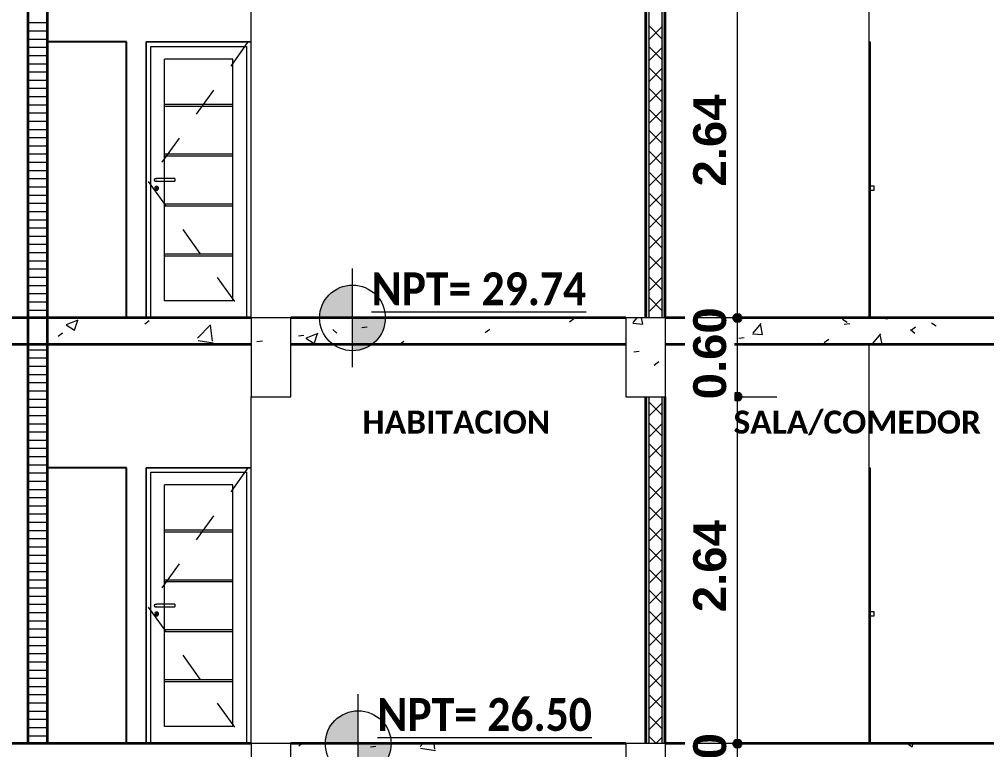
# Model space of a CAD drawing. Header units: metres. Extents: x -144 to 1000, y -717 to 29.
# Drawn here: x 228.05 to 235.41, y -629.91 to -624.35 of the extents above; entities that cross this region are included whole.
import ezdxf

# ---------------------------------------------------------------- set-up
doc = ezdxf.new("R2010")
doc.units = ezdxf.units.M
doc.linetypes.add('Trazo', pattern=[0.45, 0.225, -0.225])
doc.layers.get('0').update_dxf_attribs({"color": 1})
for name, color, linetype, lineweight in [('A-ANNO-DIMS', 1, 'Continuous', 9), ('A-DETL-GENF', 1, 'Continuous', 9), ('A-DETL-THIN', 1, 'Continuous', 9), ('A-DOOR', 1, 'Continuous', 9), ('A-DOOR-FRAM', 1, 'Continuous', 9), ('A-DOOR-HDLN', 1, 'Trazo', 20), ('A-FLOR', 2, 'Continuous', 9), ('A-FLOR-PATT', 8, 'Continuous', 50), ('A-GENM', 1, 'Continuous', 9), ('A-WALL', 4, 'Continuous', 9), ('G-ANNO-DIMS', 1, 'Continuous', 9), ('G-ANNO-TEXT', 2, 'Continuous', 9), ('G-IMPT', 1, 'Continuous', 9), ('I-FURN', 2, 'Continuous', 9), ('S-COLS', 7, 'Continuous', 9)]:
    doc.layers.add(name, color=color, linetype=linetype, lineweight=lineweight)
doc.layers.add('A-WALL-PATT', color=7, linetype='Continuous', lineweight=35, true_color=0x9c9c9c)
doc.styles.add('Arial Black_B', font='ariblk.ttf', dxfattribs={"width": 0.9, "height": 0.1875})
doc.styles.add('Calibri_B', font='calibrib.ttf', dxfattribs={"height": 0.165})
doc.styles.add('Calibri_B_1', font='calibrib.ttf', dxfattribs={"height": 0.135})

# ---------------------------------------------------------------- blocks, each defined once
blk = doc.blocks.new('JUEGO DE SALA 3 - SALA 3_dwg-332581-L1')
at = {"layer": 'G-IMPT'}
for p, q in [((13.6745, 13.54), (13.7179, 13.54)), ((13.6836, 13.54), (13.6841, 13.54)), ((13.6878, 13.54), (13.7269, 13.54)), ((14.3029, 13.54), (13.7179, 13.54)), ((14.3299, 13.54), (13.7269, 13.54)), ((13.8443, 13.54), (13.8633, 13.54)), ((14.0983, 13.54), (14.0995, 13.54)), ((14.1905, 13.54), (15.466, 13.54)), ((14.2424, 13.54), (15.5731, 13.54)), ((14.2469, 13.54), (14.2461, 13.54)), ((14.3029, 13.54), (14.3447, 13.54)), ((14.3349, 13.54), (14.3364, 13.54)), ((14.3805, 13.54), (14.3757, 13.54)), ((14.4141, 13.54), (14.4093, 13.54)), ((14.4382, 13.54), (14.4334, 13.54)), ((14.4388, 13.54), (14.434, 13.54)), ((14.446, 13.54), (14.4413, 13.54)), ((14.4478, 13.54), (14.443, 13.54)), ((14.4479, 13.54), (14.4432, 13.54)), ((14.4433, 13.54), (14.448, 13.54)), ((14.4552, 13.54), (14.4504, 13.54)), ((14.5245, 13.54), (14.5292, 13.54)), ((14.5339, 13.54), (14.5291, 13.54)), ((14.712, 13.54), (14.7073, 13.54)), ((14.7372, 13.54), (14.7325, 13.54)), ((14.9046, 13.54), (14.8998, 13.54)), ((15.0645, 13.54), (15.0597, 13.54)), ((15.2754, 13.54), (15.2708, 13.54)), ((15.3635, 13.54), (15.3608, 13.54)), ((15.3663, 13.54), (15.3616, 13.54)), ((15.3848, 13.54), (15.38, 13.54)), ((15.399, 13.54), (15.3943, 13.54)), ((15.4175, 13.54), (15.4127, 13.54)), ((15.4448, 13.54), (15.44, 13.54)), ((15.5112, 13.54), (15.5065, 13.54)), ((15.526, 13.54), (15.5213, 13.54)), ((15.5444, 13.54), (15.5397, 13.54))]:
    blk.add_line(p, q, dxfattribs=at)
at = {"layer": 'G-IMPT', "flags": 128}
for points in [[(14.0809, 13.54), (14.1185, 13.54), (14.1571, 13.54), (14.1846, 13.54), (14.2016, 13.54), (14.2193, 13.54), (14.2265, 13.54), (14.2303, 13.54)], [(14.081, 13.54), (14.1186, 13.54), (14.1572, 13.54), (14.1847, 13.54), (14.2016, 13.54), (14.2194, 13.54), (14.2266, 13.54), (14.2304, 13.54)], [(14.2274, 13.54), (14.1385, 13.54), (14.0818, 13.54)], [(14.2268, 13.54), (14.1738, 13.54), (14.1209, 13.54), (14.1082, 13.54), (14.0819, 13.54)], [(14.2328, 13.54), (14.1807, 13.54), (14.1608, 13.54), (14.1239, 13.54), (14.082, 13.54)], [(14.2285, 13.54), (14.1243, 13.54), (14.082, 13.54)], [(14.2242, 13.54), (14.1166, 13.54), (14.0823, 13.54)], [(14.0837, 13.54), (14.1137, 13.54), (14.1569, 13.54), (14.1912, 13.54), (14.2268, 13.54)], [(14.2705, 13.54), (14.2686, 13.54), (14.2688, 13.54), (14.2703, 13.54), (14.2677, 13.54), (14.2663, 13.54), (14.2658, 13.54), (14.2654, 13.54)], [(14.2805, 13.54), (14.2786, 13.54), (14.281, 13.54), (14.2791, 13.54), (14.2797, 13.54), (14.278, 13.54)], [(14.2831, 13.54), (14.2855, 13.54), (14.2798, 13.54)], [(14.2996, 13.54), (14.299, 13.54), (14.2958, 13.54), (14.2951, 13.54), (14.2899, 13.54)], [(14.3088, 13.54), (14.3069, 13.54), (14.3071, 13.54), (14.3087, 13.54), (14.306, 13.54), (14.3047, 13.54), (14.3042, 13.54), (14.3037, 13.54)], [(14.3189, 13.54), (14.3169, 13.54), (14.3193, 13.54), (14.3174, 13.54), (14.3181, 13.54), (14.3164, 13.54)], [(14.3215, 13.54), (14.3239, 13.54), (14.3181, 13.54)], [(14.3379, 13.54), (14.3373, 13.54), (14.3341, 13.54), (14.3335, 13.54), (14.3282, 13.54)], [(14.3482, 13.54), (14.3505, 13.54), (14.3519, 13.54)], [(14.3719, 13.54), (14.3651, 13.54), (14.3622, 13.54)], [(14.3812, 13.54), (14.3764, 13.54), (14.3749, 13.54)], [(14.3922, 13.54), (14.3936, 13.54), (14.3878, 13.54), (14.3886, 13.54), (14.3872, 13.54)], [(14.4088, 13.54), (14.4017, 13.54), (14.4012, 13.54), (14.3997, 13.54), (14.3961, 13.54)], [(14.4177, 13.54), (14.4201, 13.54), (14.4144, 13.54)], [(14.4362, 13.54), (14.4324, 13.54), (14.4346, 13.54)], [(14.4468, 13.54), (14.4492, 13.54), (14.4435, 13.54)], [(14.4693, 13.54), (14.4573, 13.54), (14.4553, 13.54)], [(14.4701, 13.54), (14.4695, 13.54), (14.4663, 13.54), (14.4656, 13.54), (14.4604, 13.54)], [(14.4877, 13.54), (14.4858, 13.54), (14.4881, 13.54), (14.4863, 13.54), (14.4869, 13.54), (14.4852, 13.54)], [(14.5224, 13.54), (14.5205, 13.54), (14.5207, 13.54), (14.5223, 13.54), (14.5196, 13.54), (14.5182, 13.54), (14.5178, 13.54), (14.5173, 13.54)], [(14.5402, 13.54), (14.5331, 13.54), (14.5312, 13.54), (14.5281, 13.54), (14.5267, 13.54), (14.5254, 13.54), (14.5254, 13.54)], [(14.5478, 13.54), (14.5429, 13.54), (14.5415, 13.54)], [(14.5554, 13.54), (14.5589, 13.54), (14.5624, 13.54), (14.5632, 13.54), (14.5605, 13.54)], [(14.5745, 13.54), (14.5758, 13.54), (14.5803, 13.54), (14.575, 13.54), (14.5758, 13.54), (14.5753, 13.54)], [(14.5923, 13.54), (14.589, 13.54), (14.5862, 13.54), (14.5842, 13.54), (14.5817, 13.54)], [(14.6186, 13.54), (14.6209, 13.54), (14.6224, 13.54)], [(14.6424, 13.54), (14.6355, 13.54), (14.6326, 13.54)], [(14.6787, 13.54), (14.6768, 13.54), (14.677, 13.54), (14.6785, 13.54), (14.6759, 13.54), (14.6745, 13.54), (14.6741, 13.54), (14.6736, 13.54)], [(14.6965, 13.54), (14.6894, 13.54), (14.6875, 13.54), (14.6844, 13.54), (14.683, 13.54), (14.6817, 13.54), (14.6817, 13.54)], [(14.7117, 13.54), (14.7152, 13.54), (14.7187, 13.54), (14.7195, 13.54), (14.7168, 13.54)], [(14.7491, 13.54), (14.7504, 13.54), (14.755, 13.54), (14.7496, 13.54), (14.7504, 13.54), (14.7499, 13.54)], [(14.7666, 13.54), (14.7595, 13.54), (14.759, 13.54), (14.7575, 13.54), (14.7539, 13.54)], [(14.7941, 13.54), (14.7902, 13.54), (14.7924, 13.54)], [(14.8305, 13.54), (14.8318, 13.54), (14.8364, 13.54), (14.8311, 13.54), (14.8318, 13.54), (14.8314, 13.54)], [(14.854, 13.54), (14.8564, 13.54), (14.8507, 13.54)], [(14.8949, 13.54), (14.893, 13.54), (14.8953, 13.54), (14.8935, 13.54), (14.8941, 13.54), (14.8924, 13.54)], [(14.9296, 13.54), (14.9277, 13.54), (14.9279, 13.54), (14.9295, 13.54), (14.9268, 13.54), (14.9254, 13.54), (14.925, 13.54), (14.9245, 13.54)], [(14.9729, 13.54), (14.9763, 13.54), (14.9799, 13.54), (14.9806, 13.54), (14.978, 13.54)], [(15.0112, 13.54), (15.0126, 13.54), (15.0068, 13.54), (15.0076, 13.54), (15.0062, 13.54)], [(15.0396, 13.54), (15.0377, 13.54), (15.0379, 13.54), (15.0395, 13.54), (15.0368, 13.54), (15.0355, 13.54), (15.035, 13.54), (15.0346, 13.54)], [(15.0727, 13.54), (15.0761, 13.54), (15.0797, 13.54), (15.0804, 13.54), (15.0777, 13.54)], [(15.124, 13.54), (15.1221, 13.54), (15.1223, 13.54), (15.1238, 13.54), (15.1212, 13.54), (15.1198, 13.54), (15.1193, 13.54), (15.1189, 13.54)], [(15.1883, 13.54), (15.1918, 13.54), (15.1953, 13.54), (15.1961, 13.54), (15.1934, 13.54)], [(15.2927, 13.54), (15.2921, 13.54), (15.2889, 13.54), (15.2883, 13.54), (15.283, 13.54)], [(15.3146, 13.54), (15.3159, 13.54), (15.3101, 13.54), (15.3109, 13.54), (15.3095, 13.54)]]:
    blk.add_lwpolyline(points, dxfattribs=at)
blk = doc.blocks.new('ololo')
at = {"layer": 'A-ANNO-DIMS', "lineweight": 25, "true_color": 0x008000}
h = blk.add_hatch(color=96, dxfattribs=at)
edge = h.paths.add_edge_path()
edge.add_arc((233.5109, -626.6254), 0.0312, 0, 360)
h = blk.add_hatch(color=96, dxfattribs=at)
edge = h.paths.add_edge_path()
edge.add_arc((233.5109, -627.2254), 0.0312, 0, 360)
h = blk.add_hatch(color=96, dxfattribs=at)
edge = h.paths.add_edge_path()
edge.add_arc((233.5109, -627.2254), 0.0312, 0, 360)
h = blk.add_hatch(color=96, dxfattribs=at)
edge = h.paths.add_edge_path()
edge.add_arc((233.5109, -629.8654), 0.0312, 0, 360)
at = {"layer": 'A-WALL-PATT', "lineweight": 5, "true_color": 0x747474}
for points in [[(232.8116, -626.6254), (232.8366, -626.6254), (232.8366, -623.9854), (232.8116, -623.9854), (232.8116, -626.4423)], [(232.8116, -629.8654), (232.8366, -629.8654), (232.8366, -627.2254), (232.8116, -627.2254), (232.8116, -629.7958)]]:
    blk.add_hatch(color=8, dxfattribs=at).paths.add_polyline_path(points)
at = {"layer": 'A-WALL-PATT', "true_color": 0x747474}
for points in [[(232.9366, -626.6254), (232.9616, -626.6254), (232.9616, -623.9854), (232.9366, -623.9854), (232.9366, -626.4423)], [(232.9366, -629.8654), (232.9616, -629.8654), (232.9616, -627.2254), (232.9366, -627.2254), (232.9366, -629.8642)]]:
    blk.add_hatch(color=8, dxfattribs=at).paths.add_polyline_path(points)
at = {"layer": 'G-ANNO-DIMS'}
h = blk.add_hatch(color=256, dxfattribs=at)
edge = h.paths.add_edge_path()
edge.add_line((230.582, -626.6254), (230.332, -626.6254))
edge.add_arc((230.582, -626.6254), 0.25, 90, 180, ccw=False)
edge.add_line((230.582, -626.3754), (230.582, -626.6254))
h = blk.add_hatch(color=256, dxfattribs=at)
edge = h.paths.add_edge_path()
edge.add_line((230.582, -626.6254), (230.832, -626.6254))
edge.add_arc((230.582, -626.6254), 0.25, 270, 360, ccw=False)
edge.add_line((230.582, -626.8754), (230.582, -626.6254))
h = blk.add_hatch(color=256, dxfattribs=at)
edge = h.paths.add_edge_path()
edge.add_line((230.6257, -629.8654), (230.3757, -629.8654))
edge.add_arc((230.6257, -629.8654), 0.25, 90, 180, ccw=False)
edge.add_line((230.6257, -629.6154), (230.6257, -629.8654))
h = blk.add_hatch(color=256, dxfattribs=at)
edge = h.paths.add_edge_path()
edge.add_line((230.6257, -629.8654), (230.8757, -629.8654))
edge.add_arc((230.6257, -629.8654), 0.25, 270, 360, ccw=False)
edge.add_line((230.6257, -630.1154), (230.6257, -629.8654))
at = {"layer": 'A-ANNO-DIMS', "color": 96, "true_color": 0x008000}
for p, q in [((233.5109, -626.6254), (233.2109, -626.6254)), ((233.5109, -627.2254), (233.5109, -626.6254)), ((233.5109, -626.6254), (233.8109, -626.6254)), ((233.5109, -627.2254), (233.2109, -627.2254)), ((233.5109, -627.2254), (233.2109, -627.2254)), ((233.5109, -627.2254), (233.8109, -627.2254)), ((233.5109, -627.2254), (233.8109, -627.2254)), ((233.5109, -629.8654), (233.2109, -629.8654)), ((233.5109, -630.4654), (233.5109, -629.8654)), ((233.5109, -629.8654), (233.8109, -629.8654))]:
    blk.add_line(p, q, dxfattribs=at)
at = {"layer": 'A-ANNO-DIMS', "color": 96, "lineweight": 25, "true_color": 0x008000}
for centre in [(233.5109, -626.6254), (233.5109, -627.2254), (233.5109, -627.2254), (233.5109, -629.8654)]:
    blk.add_circle(centre, 0.0312, dxfattribs=at)
at = {"layer": 'A-DETL-GENF'}
for p, q in [((232.7146, -626.6662), (232.7905, -626.6728)), ((232.7185, -626.6614), (232.7488, -626.6254)), ((232.7907, -626.6732), (232.7819, -626.6254)), ((229.855, -626.8045), (229.8966, -626.799)), ((232.7226, -626.8839), (232.7642, -626.8784)), ((232.8784, -626.984), (232.9117, -626.9584))]:
    blk.add_line(p, q, dxfattribs=at)
at = {"layer": 'A-DETL-THIN'}
for p, q in [((230.1126, -626.6254), (229.8104, -626.6254)), ((229.8104, -626.6254), (229.8104, -627.2254)), ((230.1126, -627.2254), (230.1126, -626.6254)), ((232.6626, -626.6254), (232.6626, -627.2254)), ((232.9626, -626.6254), (232.6626, -626.6254)), ((232.9626, -627.2254), (232.9626, -626.6254)), ((229.8104, -627.2254), (230.1126, -627.2254)), ((232.6626, -627.2254), (232.9626, -627.2254)), ((230.1126, -629.8654), (229.8104, -629.8654)), ((229.8104, -629.8654), (229.8104, -630.4654)), ((230.1126, -630.4654), (230.1126, -629.8654)), ((232.6626, -629.8654), (232.6626, -630.4654)), ((232.9626, -629.8654), (232.6626, -629.8654)), ((232.9626, -630.4654), (232.9626, -629.8654))]:
    blk.add_line(p, q, dxfattribs=at)
at = {"layer": 'A-DOOR'}
for p, q in [((234.5115, -624.5254), (234.5215, -624.5254)), ((234.5215, -624.5254), (234.5215, -626.6254)), ((229.6716, -624.6554), (229.1516, -624.6554)), ((229.1516, -626.4954), (229.1516, -624.6554)), ((229.6716, -626.4954), (229.6716, -624.6554)), ((229.6716, -625.0004), (229.1516, -625.0004)), ((229.6716, -625.0154), (229.1516, -625.0154)), ((229.6716, -625.3804), (229.1516, -625.3804)), ((229.6716, -625.3954), (229.1516, -625.3954)), ((229.0899, -625.5654), (229.0933, -625.5654)), ((229.0933, -625.5853), (229.0899, -625.5853)), ((229.2316, -625.5654), (229.0916, -625.5654)), ((229.0916, -625.5854), (229.2316, -625.5854)), ((234.552, -625.6233), (234.5215, -625.6233)), ((234.552, -625.6533), (234.552, -625.6233)), ((234.5215, -625.6533), (234.552, -625.6533)), ((229.6716, -625.7604), (229.1516, -625.7604)), ((229.6716, -625.7754), (229.1516, -625.7754)), ((229.6716, -626.1404), (229.1516, -626.1404)), ((229.6716, -626.1554), (229.1516, -626.1554)), ((229.6716, -626.4954), (229.1516, -626.4954)), ((234.5115, -627.7654), (234.5215, -627.7654)), ((234.5215, -627.7654), (234.5215, -629.8654)), ((229.6716, -627.8954), (229.1516, -627.8954)), ((229.1516, -629.7354), (229.1516, -627.8954)), ((229.6716, -629.7354), (229.6716, -627.8954)), ((229.6716, -628.2404), (229.1516, -628.2404)), ((229.6716, -628.2554), (229.1516, -628.2554)), ((229.6716, -628.6204), (229.1516, -628.6204)), ((229.6716, -628.6354), (229.1516, -628.6354)), ((229.0899, -628.8054), (229.0933, -628.8054)), ((229.0933, -628.8253), (229.0899, -628.8253)), ((229.2316, -628.8054), (229.0916, -628.8054)), ((229.0916, -628.8254), (229.2316, -628.8254)), ((234.552, -628.8633), (234.5215, -628.8633)), ((234.552, -628.8933), (234.552, -628.8633)), ((234.5215, -628.8933), (234.552, -628.8933)), ((229.6716, -629.0004), (229.1516, -629.0004)), ((229.6716, -629.0154), (229.1516, -629.0154)), ((229.6716, -629.3804), (229.1516, -629.3804)), ((229.6716, -629.3954), (229.1516, -629.3954)), ((229.6716, -629.7354), (229.1516, -629.7354))]:
    blk.add_line(p, q, dxfattribs=at)
at = {"layer": 'A-DOOR', "flags": 128}
for points in [[(229.2316, -625.5654), (229.2316, -625.5658), (229.2316, -625.5664), (229.2316, -625.5674), (229.2316, -625.5686), (229.2316, -625.5701), (229.2316, -625.5718), (229.2316, -625.5735), (229.2316, -625.5754)], [(229.2316, -625.5754), (229.2316, -625.5772), (229.2316, -625.579), (229.2316, -625.5806), (229.2316, -625.5821), (229.2316, -625.5834), (229.2316, -625.5843), (229.2316, -625.585), (229.2316, -625.5853)], [(229.2316, -628.8054), (229.2316, -628.8058), (229.2316, -628.8064), (229.2316, -628.8074), (229.2316, -628.8086), (229.2316, -628.8101), (229.2316, -628.8118), (229.2316, -628.8135), (229.2316, -628.8154)], [(229.2316, -628.8154), (229.2316, -628.8172), (229.2316, -628.819), (229.2316, -628.8206), (229.2316, -628.8221), (229.2316, -628.8234), (229.2316, -628.8243), (229.2316, -628.825), (229.2316, -628.8253)]]:
    blk.add_lwpolyline(points, dxfattribs=at)
at = {"layer": 'A-DOOR'}
for centre, radius, start, end in [((229.0916, -625.6383), 0.015, 90, 270), ((229.0916, -625.6383), 0.005, 90, 270), ((229.0916, -625.6383), 0.015, 270, 90), ((229.0916, -625.6383), 0.005, 270, 90), ((229.0916, -628.8783), 0.015, 90, 270), ((229.0916, -628.8783), 0.005, 90, 270), ((229.0916, -628.8783), 0.015, 270, 90), ((229.0916, -628.8783), 0.005, 270, 90)]:
    blk.add_arc(centre, radius, start, end, dxfattribs=at)
for points in [[(229.0933, -625.5654), (229.0921, -625.5654), (229.0899, -625.5654), (229.0865, -625.5657), (229.0833, -625.5664), (229.0804, -625.5674), (229.0778, -625.5686), (229.0757, -625.5701), (229.0742, -625.5717), (229.0733, -625.5735), (229.0731, -625.5748), (229.0731, -625.5754)], [(229.0731, -625.5754), (229.0731, -625.576), (229.0733, -625.5772), (229.0742, -625.579), (229.0757, -625.5807), (229.0778, -625.5822), (229.0804, -625.5834), (229.0833, -625.5844), (229.0865, -625.5851), (229.0899, -625.5854), (229.0921, -625.5854), (229.0933, -625.5853)], [(229.0933, -628.8054), (229.0921, -628.8054), (229.0899, -628.8054), (229.0865, -628.8057), (229.0833, -628.8064), (229.0804, -628.8074), (229.0778, -628.8086), (229.0757, -628.8101), (229.0742, -628.8117), (229.0733, -628.8135), (229.0731, -628.8148), (229.0731, -628.8154)], [(229.0731, -628.8154), (229.0731, -628.816), (229.0733, -628.8172), (229.0742, -628.819), (229.0757, -628.8207), (229.0778, -628.8222), (229.0804, -628.8234), (229.0833, -628.8244), (229.0865, -628.8251), (229.0899, -628.8254), (229.0921, -628.8254), (229.0933, -628.8253)]]:
    blk.add_open_spline(points, degree=3, dxfattribs=at)
at = {"layer": 'A-DOOR-FRAM'}
for p, q in [((229.8116, -624.5254), (229.0116, -624.5254)), ((229.0116, -624.5254), (229.0116, -626.6254)), ((229.0466, -626.6254), (229.0466, -624.5604)), ((229.0466, -624.5604), (229.7766, -624.5604)), ((229.7766, -624.5604), (229.7766, -626.6254)), ((229.8116, -627.7654), (229.0116, -627.7654)), ((229.0116, -627.7654), (229.0116, -629.8654)), ((229.0466, -629.8654), (229.0466, -627.8004)), ((229.0466, -627.8004), (229.7766, -627.8004)), ((229.7766, -627.8004), (229.7766, -629.8654))]:
    blk.add_line(p, q, dxfattribs=at)
at = {"layer": 'A-DOOR-HDLN'}
for p, q in [((229.7866, -624.5254), (229.0266, -625.5874)), ((229.0266, -625.5874), (229.7766, -626.6254)), ((229.7866, -627.7654), (229.0266, -628.8274)), ((229.0266, -628.8274), (229.7766, -629.8654))]:
    blk.add_line(p, q, dxfattribs=at)
at = {"layer": 'A-FLOR', "lineweight": 35}
for p, q in [((229.8104, -626.6254), (222.5126, -626.6254)), ((232.6626, -626.6254), (230.1126, -626.6254)), ((241.5612, -626.6254), (232.9626, -626.6254)), ((225.5126, -626.8254), (229.8104, -626.8254)), ((230.1126, -626.8254), (232.6626, -626.8254)), ((232.9626, -626.8254), (235.9615, -626.8254)), ((229.8104, -629.8654), (222.5126, -629.8654)), ((232.6626, -629.8654), (230.1126, -629.8654)), ((241.5612, -629.8654), (232.9626, -629.8654))]:
    blk.add_line(p, q, dxfattribs=at)
at = {"layer": 'A-FLOR-PATT', "color": 8, "lineweight": 5, "true_color": 0x828282}
for p, q in [((228.4072, -626.6753), (228.4962, -626.6412)), ((228.466, -626.7199), (228.4918, -626.6431)), ((229.0029, -626.6704), (229.0361, -626.6448)), ((232.2342, -626.6564), (232.2674, -626.6309)), ((233.6295, -626.7411), (233.6907, -626.6681)), ((233.6626, -626.6254), (233.6675, -626.6285)), ((234.3101, -626.6346), (234.3454, -626.6571)), ((234.3235, -626.6731), (234.365, -626.6676)), ((234.6404, -626.6314), (234.6819, -626.6259)), ((234.9881, -626.6632), (235.0234, -626.6858)), ((228.3433, -626.7655), (228.3765, -626.74)), ((228.4028, -626.677), (228.466, -626.7196)), ((229.4041, -626.7802), (229.503, -626.6771)), ((229.517, -626.8019), (229.503, -626.6813)), ((230.4333, -626.7141), (230.4642, -626.7425)), ((230.6525, -626.6995), (230.6941, -626.694)), ((231.5927, -626.7377), (231.6259, -626.7122)), ((233.7016, -626.7529), (233.6869, -626.6733)), ((234.8288, -626.7128), (234.8597, -626.7411)), ((234.8316, -626.718), (234.8649, -626.6925)), ((229.4083, -626.7967), (229.5213, -626.8143)), ((230.1715, -626.7628), (230.2131, -626.7573)), ((230.228, -626.7787), (230.2912, -626.8213)), ((230.2326, -626.7769), (230.3215, -626.7428)), ((230.2912, -626.8216), (230.3169, -626.7449)), ((230.9429, -626.8254), (230.9739, -626.8016)), ((233.5204, -626.7788), (233.5619, -626.7734)), ((233.6255, -626.7459), (233.7014, -626.7525)), ((234.1719, -626.8133), (234.2052, -626.7878)), ((234.5404, -626.8208), (234.6016, -626.7478)), ((234.6112, -626.8254), (234.5978, -626.753)), ((230.1729, -629.8818), (230.1943, -629.8654)), ((230.7181, -629.8893), (230.7596, -629.8838)), ((231.0967, -629.8866), (231.117, -629.8654)), ((231.0997, -629.9006), (231.2126, -629.9182)), ((231.2092, -629.9075), (231.2043, -629.8654)), ((234.8043, -629.8654), (234.8396, -629.8892)), ((234.8396, -629.8896), (234.8477, -629.8654))]:
    blk.add_line(p, q, dxfattribs=at)
at = {"layer": 'A-GENM', "lineweight": 25}
for p, q in [((228.8616, -624.5254), (228.2616, -624.5254)), ((228.2616, -624.5254), (228.2616, -626.6254)), ((228.8616, -626.6254), (228.8616, -624.5254)), ((228.2616, -626.6254), (228.8616, -626.6254)), ((228.8616, -627.7654), (228.2616, -627.7654)), ((228.2616, -627.7654), (228.2616, -629.8654)), ((228.8616, -629.8654), (228.8616, -627.7654)), ((228.2616, -629.8654), (228.8616, -629.8654))]:
    blk.add_line(p, q, dxfattribs=at)
at = {"layer": 'A-WALL', "lineweight": 35}
for p, q in [((228.1116, -616.9054), (228.1116, -629.8654)), ((228.2616, -629.8654), (228.2616, -616.9054)), ((232.8116, -623.9854), (232.8116, -626.6254)), ((232.9616, -626.6254), (232.9616, -623.9854)), ((232.8116, -627.2254), (232.8116, -629.8654)), ((232.9616, -629.8654), (232.9616, -627.2254))]:
    blk.add_line(p, q, dxfattribs=at)
at = {"layer": 'A-WALL'}
for p, q in [((234.5115, -623.5854), (234.5115, -626.6254)), ((232.8366, -623.9854), (232.8366, -626.6254)), ((232.9366, -623.9854), (232.9366, -626.6254)), ((229.0116, -626.6254), (229.0116, -624.5254)), ((229.0116, -624.5254), (229.8116, -624.5254)), ((234.5115, -626.8254), (234.5115, -629.8654)), ((232.8366, -627.2254), (232.8366, -629.8654)), ((232.9366, -627.2254), (232.9366, -629.8654)), ((229.0116, -629.8654), (229.0116, -627.7654)), ((229.0116, -627.7654), (229.8116, -627.7654))]:
    blk.add_line(p, q, dxfattribs=at)
at = {"layer": 'A-WALL-PATT', "color": 8, "lineweight": 5, "true_color": 0x727272}
for p, q in [((228.2616, -624.3804), (228.1116, -624.3804)), ((228.2616, -624.4429), (228.1116, -624.4429)), ((228.2616, -624.5054), (228.1116, -624.5054)), ((228.2616, -624.5679), (228.1116, -624.5679)), ((228.2616, -624.6304), (228.1116, -624.6304)), ((228.2616, -624.6929), (228.1116, -624.6929)), ((228.2616, -624.7554), (228.1116, -624.7554)), ((228.2616, -624.8179), (228.1116, -624.8179)), ((228.2616, -624.8804), (228.1116, -624.8804)), ((228.2616, -624.9429), (228.1116, -624.9429)), ((228.2616, -625.0054), (228.1116, -625.0054)), ((228.2616, -625.0679), (228.1116, -625.0679)), ((228.2616, -625.1304), (228.1116, -625.1304)), ((228.2616, -625.1929), (228.1116, -625.1929)), ((228.2616, -625.2554), (228.1116, -625.2554)), ((228.2616, -625.3179), (228.1116, -625.3179)), ((228.2616, -625.3804), (228.1116, -625.3804)), ((228.2616, -625.4429), (228.1116, -625.4429)), ((228.2616, -625.5054), (228.1116, -625.5054)), ((228.2616, -625.5679), (228.1116, -625.5679)), ((228.2616, -625.6304), (228.1116, -625.6304)), ((228.2616, -625.6929), (228.1116, -625.6929)), ((228.2616, -625.7554), (228.1116, -625.7554)), ((228.2616, -625.8179), (228.1116, -625.8179)), ((228.2616, -625.8804), (228.1116, -625.8804)), ((228.2616, -625.9429), (228.1116, -625.9429)), ((228.2616, -626.0054), (228.1116, -626.0054)), ((228.2616, -626.0679), (228.1116, -626.0679)), ((228.2616, -626.1304), (228.1116, -626.1304)), ((228.2616, -626.1929), (228.1116, -626.1929)), ((228.2616, -626.2554), (228.1116, -626.2554)), ((228.2616, -626.3179), (228.1116, -626.3179)), ((228.2616, -626.3804), (228.1116, -626.3804)), ((228.2616, -626.4429), (228.1116, -626.4429)), ((228.2616, -626.5054), (228.1116, -626.5054)), ((228.2616, -626.5679), (228.1116, -626.5679)), ((228.2616, -626.8704), (228.1116, -626.8704)), ((228.2616, -626.9329), (228.1116, -626.9329)), ((228.2616, -626.9954), (228.1116, -626.9954)), ((228.2616, -627.0579), (228.1116, -627.0579)), ((228.2616, -627.1204), (228.1116, -627.1204)), ((228.2616, -627.1829), (228.1116, -627.1829)), ((228.2616, -627.2454), (228.1116, -627.2454)), ((228.2616, -627.3079), (228.1116, -627.3079)), ((228.2616, -627.3704), (228.1116, -627.3704)), ((228.2616, -627.4329), (228.1116, -627.4329)), ((228.2616, -627.4954), (228.1116, -627.4954)), ((228.2616, -627.5579), (228.1116, -627.5579)), ((228.2616, -627.6204), (228.1116, -627.6204)), ((228.2616, -627.6829), (228.1116, -627.6829)), ((228.2616, -627.7454), (228.1116, -627.7454)), ((228.2616, -627.8079), (228.1116, -627.8079)), ((228.2616, -627.8704), (228.1116, -627.8704)), ((228.2616, -627.9329), (228.1116, -627.9329)), ((228.2616, -627.9954), (228.1116, -627.9954)), ((228.2616, -628.0579), (228.1116, -628.0579)), ((228.2616, -628.1204), (228.1116, -628.1204)), ((228.2616, -628.1829), (228.1116, -628.1829)), ((228.2616, -628.2454), (228.1116, -628.2454)), ((228.2616, -628.3079), (228.1116, -628.3079)), ((228.2616, -628.3704), (228.1116, -628.3704)), ((228.2616, -628.4329), (228.1116, -628.4329)), ((228.2616, -628.4954), (228.1116, -628.4954)), ((228.2616, -628.5579), (228.1116, -628.5579)), ((228.2616, -628.6204), (228.1116, -628.6204)), ((228.2616, -628.6829), (228.1116, -628.6829)), ((228.2616, -628.7454), (228.1116, -628.7454)), ((228.2616, -628.8079), (228.1116, -628.8079)), ((228.2616, -628.8704), (228.1116, -628.8704)), ((228.2616, -628.9329), (228.1116, -628.9329)), ((228.2616, -628.9954), (228.1116, -628.9954)), ((228.2616, -629.0579), (228.1116, -629.0579)), ((228.2616, -629.1204), (228.1116, -629.1204)), ((228.2616, -629.1829), (228.1116, -629.1829)), ((228.2616, -629.2454), (228.1116, -629.2454)), ((228.2616, -629.3079), (228.1116, -629.3079)), ((228.2616, -629.3704), (228.1116, -629.3704)), ((228.2616, -629.4329), (228.1116, -629.4329)), ((228.2616, -629.4954), (228.1116, -629.4954)), ((228.2616, -629.5579), (228.1116, -629.5579)), ((228.2616, -629.6204), (228.1116, -629.6204)), ((228.2616, -629.6829), (228.1116, -629.6829)), ((228.2616, -629.7454), (228.1116, -629.7454)), ((228.2616, -629.8079), (228.1116, -629.8079))]:
    blk.add_line(p, q, dxfattribs=at)
at = {"layer": 'A-WALL-PATT', "color": 1, "lineweight": 5, "true_color": 0xff0000}
for p, q in [((232.9366, -624.5003), (232.8366, -624.4003)), ((232.8366, -624.5097), (232.9366, -624.4097)), ((232.9366, -624.6594), (232.8366, -624.5594)), ((232.8366, -624.6688), (232.9366, -624.5688)), ((232.9366, -624.8185), (232.8366, -624.7185)), ((232.8366, -624.8279), (232.9366, -624.7279)), ((232.9366, -624.9776), (232.8366, -624.8776)), ((232.8366, -624.987), (232.9366, -624.887)), ((232.9366, -625.1367), (232.8366, -625.0367)), ((232.8366, -625.1461), (232.9366, -625.0461)), ((232.9366, -625.2958), (232.8366, -625.1958)), ((232.8366, -625.3052), (232.9366, -625.2052)), ((232.9366, -625.4549), (232.8366, -625.3549)), ((232.8366, -625.4643), (232.9366, -625.3643)), ((232.9366, -625.614), (232.8366, -625.514)), ((232.8366, -625.6234), (232.9366, -625.5234)), ((232.9366, -625.7731), (232.8366, -625.6731)), ((232.8366, -625.7825), (232.9366, -625.6825)), ((232.9366, -625.9322), (232.8366, -625.8322)), ((232.8366, -625.9416), (232.9366, -625.8416)), ((232.9366, -626.0913), (232.8366, -625.9913)), ((232.8366, -626.1007), (232.9366, -626.0007)), ((232.9366, -626.2504), (232.8366, -626.1504)), ((232.8366, -626.2598), (232.9366, -626.1598)), ((232.9366, -626.4095), (232.8366, -626.3095)), ((232.8366, -626.4189), (232.9366, -626.3189)), ((232.9366, -626.5686), (232.8366, -626.4686)), ((232.8366, -626.578), (232.9366, -626.478)), ((232.9366, -627.3641), (232.8366, -627.2641)), ((232.8366, -627.3734), (232.9366, -627.2734)), ((232.9366, -627.5232), (232.8366, -627.4232)), ((232.8366, -627.5325), (232.9366, -627.4325)), ((232.9366, -627.6823), (232.8366, -627.5823)), ((232.8366, -627.6916), (232.9366, -627.5916)), ((232.9366, -627.8414), (232.8366, -627.7414)), ((232.8366, -627.8507), (232.9366, -627.7507)), ((232.9366, -628.0005), (232.8366, -627.9005)), ((232.8366, -628.0098), (232.9366, -627.9098)), ((232.9366, -628.1596), (232.8366, -628.0596)), ((232.8366, -628.1689), (232.9366, -628.0689)), ((232.9366, -628.3187), (232.8366, -628.2187)), ((232.8366, -628.328), (232.9366, -628.228)), ((232.9366, -628.4778), (232.8366, -628.3778)), ((232.8366, -628.4871), (232.9366, -628.3871)), ((232.9366, -628.6369), (232.8366, -628.5369)), ((232.8366, -628.6462), (232.9366, -628.5462)), ((232.9366, -628.796), (232.8366, -628.696)), ((232.8366, -628.8053), (232.9366, -628.7053)), ((232.9366, -628.9551), (232.8366, -628.8551)), ((232.8366, -628.9644), (232.9366, -628.8644)), ((232.9366, -629.1142), (232.8366, -629.0142)), ((232.8366, -629.1235), (232.9366, -629.0235)), ((232.9366, -629.2733), (232.8366, -629.1733)), ((232.8366, -629.2826), (232.9366, -629.1826)), ((232.9366, -629.4324), (232.8366, -629.3324)), ((232.8366, -629.4417), (232.9366, -629.3417)), ((232.9366, -629.5915), (232.8366, -629.4915)), ((232.8366, -629.6008), (232.9366, -629.5008)), ((232.9366, -629.7506), (232.8366, -629.6506)), ((232.8366, -629.7599), (232.9366, -629.6599)), ((232.8923, -629.8654), (232.8366, -629.8097)), ((232.8902, -629.8654), (232.9366, -629.819))]:
    blk.add_line(p, q, dxfattribs=at)
at = {"layer": 'G-ANNO-DIMS'}
for p, q in [((230.582, -627.0004), (230.582, -626.2504)), ((230.207, -626.6254), (232.332, -626.6254)), ((230.6257, -630.2404), (230.6257, -629.4904)), ((230.2507, -629.8654), (232.3757, -629.8654)), ((230.6986, -629.8654), (230.6257, -629.8654))]:
    blk.add_line(p, q, dxfattribs=at)
for centre in [(230.582, -626.6254), (230.6257, -629.8654)]:
    blk.add_circle(centre, 0.25, dxfattribs=at)
at = {"layer": 'I-FURN'}
for p, q in [((230.541, -629.8654), (230.5786, -629.8654)), ((230.5439, -629.8654), (230.5871, -629.8654)), ((230.5786, -629.8654), (230.7088, -629.8654)), ((230.6116, -629.8654), (230.5871, -629.8654)), ((230.595, -629.8654), (230.6083, -629.8654)), ((230.5999, -629.8654), (230.6109, -629.8654)), ((230.608, -629.8654), (230.6015, -629.8654)), ((230.6267, -629.8654), (230.6109, -629.8654)), ((230.6242, -629.8654), (230.6246, -629.8654)), ((230.6243, -629.8654), (230.6551, -629.8654)), ((230.6284, -629.8654), (230.6246, -629.8654)), ((230.6414, -629.8654), (230.6304, -629.8654)), ((230.6414, -629.8654), (230.6571, -629.8654)), ((230.6551, -629.8654), (230.6588, -629.8654)), ((230.6986, -629.8654), (230.8953, -629.8654)), ((232.6626, -629.8654), (230.7009, -629.8654)), ((230.7516, -629.8654), (230.7088, -629.8654)), ((231.2425, -629.8654), (230.9453, -629.8654)), ((231.2425, -629.8654), (231.399, -629.8654)), ((232.4012, -629.8654), (231.246, -629.8654)), ((231.5944, -629.8654), (231.399, -629.8654)), ((232.3759, -629.8654), (231.4364, -629.8654)), ((231.4544, -629.8654), (231.6109, -629.8654)), ((231.7674, -629.8654), (231.6109, -629.8654)), ((231.7674, -629.8654), (232.0645, -629.8654)), ((232.4045, -629.8654), (231.9542, -629.8654)), ((232.0968, -629.8654), (231.9665, -629.8654)), ((232.3861, -629.8654), (231.9741, -629.8654)), ((232.1019, -629.8654), (232.027, -629.8654)), ((232.4707, -629.8654), (232.0275, -629.8654)), ((232.4282, -629.8654), (232.0454, -629.8654)), ((232.2612, -629.8654), (232.0645, -629.8654)), ((232.4986, -629.8654), (232.0709, -629.8654)), ((232.2249, -629.8654), (232.246, -629.8654)), ((232.228, -629.8654), (232.2365, -629.8654)), ((232.6633, -629.8654), (232.2333, -629.8654)), ((232.4243, -629.8654), (232.2502, -629.8654)), ((232.3861, -629.8654), (232.2502, -629.8654)), ((232.2612, -629.8654), (232.421, -629.8654)), ((232.3045, -629.8654), (232.2641, -629.8654)), ((232.6618, -629.8654), (232.2671, -629.8654)), ((232.2875, -629.8654), (232.2712, -629.8654)), ((232.5296, -629.8654), (232.3282, -629.8654)), ((232.3378, -629.8654), (232.3506, -629.8654)), ((232.3506, -629.8654), (232.3378, -629.8654)), ((232.3396, -629.8654), (232.3506, -629.8654)), ((232.392, -629.8654), (232.3396, -629.8654)), ((232.3396, -629.8654), (232.3506, -629.8654)), ((232.3396, -629.8654), (232.3506, -629.8654)), ((232.392, -629.8654), (232.3396, -629.8654)), ((232.3506, -629.8654), (232.3396, -629.8654)), ((232.3978, -629.8654), (232.3406, -629.8654)), ((232.4651, -629.8654), (232.3437, -629.8654)), ((232.6626, -629.8654), (232.3506, -629.8654)), ((232.3506, -629.8654), (232.6626, -629.8654)), ((232.4928, -629.8654), (232.3654, -629.8654)), ((232.6642, -629.8654), (232.3893, -629.8654)), ((232.507, -629.8654), (232.3932, -629.8654)), ((232.5238, -629.8654), (232.3973, -629.8654)), ((232.5551, -629.8654), (232.421, -629.8654)), ((232.5371, -629.8654), (232.4374, -629.8654)), ((232.501, -629.8654), (232.4472, -629.8654)), ((232.5296, -629.8654), (232.4614, -629.8654)), ((232.6626, -629.8654), (232.4746, -629.8654)), ((232.6626, -629.8654), (232.4747, -629.8654)), ((232.6626, -629.8654), (232.4807, -629.8654)), ((232.5256, -629.8654), (232.4853, -629.8654)), ((232.5583, -629.8654), (232.4906, -629.8654)), ((232.6205, -629.8654), (232.5005, -629.8654)), ((232.5088, -629.8654), (232.5442, -629.8654)), ((232.5348, -629.8654), (232.6485, -629.8654)), ((232.5774, -629.8654), (232.5419, -629.8654)), ((232.6637, -629.8654), (232.5493, -629.8654)), ((232.5551, -629.8654), (232.5979, -629.8654)), ((232.5758, -629.8654), (232.6626, -629.8654)), ((232.6623, -629.8654), (232.5979, -629.8654)), ((232.6095, -629.8654), (232.5989, -629.8654)), ((232.6033, -629.8654), (232.6626, -629.8654)), ((232.6201, -629.8654), (232.6549, -629.8654)), ((232.664, -629.8654), (232.6397, -629.8654)), ((232.6636, -629.8654), (232.6502, -629.8654)), ((232.6652, -629.8654), (232.6553, -629.8654)), ((232.6617, -629.8654), (232.6556, -629.8654))]:
    blk.add_line(p, q, dxfattribs=at)
at = {"layer": 'S-COLS'}
for p, q in [((229.8116, -626.6254), (229.8116, -623.9854)), ((229.8116, -629.8654), (229.8116, -627.2254))]:
    blk.add_line(p, q, dxfattribs=at)
blk.add_blockref('JUEGO DE SALA 3 - SALA 3_dwg-332581-L1', (219.3174, -643.4054))
at = {"layer": 'G-ANNO-DIMS', "style": 'Calibri_B', "width": 0.9}
for s, p in [('%%UNPT= 29.74', (230.7276, -626.5289)), ('%%UNPT= 26.50', (230.7713, -629.7689))]:
    blk.add_text(s, height=0.25, dxfattribs=at).set_placement(p)
at = {"layer": 'G-ANNO-TEXT', "style": 'Calibri_B_1'}
for s, p in [('HABITACION', (230.6568, -627.5059)), ('SALA/COMEDOR', (233.4811, -627.5059))]:
    blk.add_text(s, height=0.175, dxfattribs=at).set_placement(p)
at = {"layer": 'A-ANNO-DIMS', "color": 96, "true_color": 0x008000, "insert": (233.1746, -630.4851), "char_height": 0.25, "width": 0.767402, "attachment_point": 1, "rotation": 90, "line_spacing_factor": 1.180619, "style": 'Arial Black_B', "bg_fill": 3, "box_fill_scale": 1.25, "bg_fill_color": 256, "bg_fill_true_color": 13158600, "bg_fill_transparency": 0}
blk.add_mtext('0.60', dxfattribs=at)
at = {"layer": 'A-ANNO-DIMS', "lineweight": 25, "true_color": 0x008000}
h = blk.add_hatch(color=96, dxfattribs=at)
edge = h.paths.add_edge_path()
edge.add_arc((233.5109, -629.8654), 0.0312, 0, 360)
at = {"layer": 'A-ANNO-DIMS', "color": 96, "true_color": 0x008000}
for q in [(233.5109, -627.2254), (233.2109, -629.8654), (233.8109, -629.8654)]:
    blk.add_line((233.5109, -629.8654), q, dxfattribs=at)
at = {"layer": 'A-ANNO-DIMS', "color": 96, "lineweight": 25, "true_color": 0x008000}
blk.add_circle((233.5109, -629.8654), 0.0312, dxfattribs=at)
at = {"layer": 'A-ANNO-DIMS', "color": 96, "true_color": 0x008000, "char_height": 0.25, "width": 0.767402, "attachment_point": 1, "rotation": 90, "line_spacing_factor": 1.180619, "style": 'Arial Black_B', "bg_fill": 3, "box_fill_scale": 1.25, "bg_fill_color": 256, "bg_fill_true_color": 13158600, "bg_fill_transparency": 0}
for s, insert in [('0.60', (233.1746, -627.2451)), ('2.64', (233.1746, -628.8651))]:
    blk.add_mtext(s, dxfattribs=dict(at, insert=insert))
at = {"layer": 'A-ANNO-DIMS', "lineweight": 25, "true_color": 0x008000}
h = blk.add_hatch(color=96, dxfattribs=at)
edge = h.paths.add_edge_path()
edge.add_arc((233.5109, -626.6254), 0.0312, 0, 360)
at = {"layer": 'A-ANNO-DIMS', "color": 96, "true_color": 0x008000}
for q in [(233.5109, -623.9854), (233.2109, -626.6254), (233.8109, -626.6254)]:
    blk.add_line((233.5109, -626.6254), q, dxfattribs=at)
at = {"layer": 'A-ANNO-DIMS', "color": 96, "lineweight": 25, "true_color": 0x008000}
blk.add_circle((233.5109, -626.6254), 0.0312, dxfattribs=at)
at = {"layer": 'A-ANNO-DIMS', "color": 96, "true_color": 0x008000, "insert": (233.1746, -625.6251), "char_height": 0.25, "width": 0.767402, "attachment_point": 1, "rotation": 90, "line_spacing_factor": 1.180619, "style": 'Arial Black_B', "bg_fill": 3, "box_fill_scale": 1.25, "bg_fill_color": 256, "bg_fill_true_color": 13158600, "bg_fill_transparency": 0}
blk.add_mtext('2.64', dxfattribs=at)

msp = doc.modelspace()

# ---------------------------------------------------------------- block references
at = {"color": 3}
msp.add_blockref('ololo', (0, 0), dxfattribs=at)

doc.saveas('drawing.dxf')
